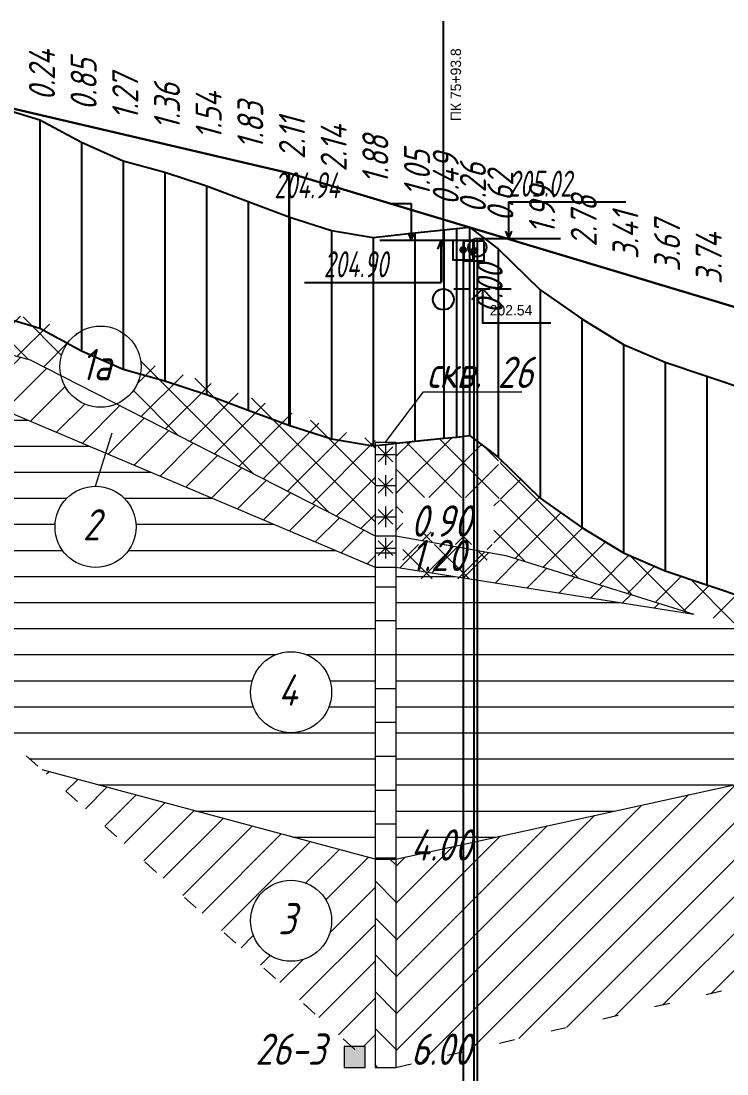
# Model space of a CAD drawing. Extents: x 2172 to 5772, y -842 to -248.
# Drawn here: x 4034.8 to 4102.5, y -550.6 to -449.6 of the extents above; entities that cross this region are included whole.
import ezdxf

# ---------------------------------------------------------------- set-up
doc = ezdxf.new("R2010")
doc.units = 0
doc.header["$MEASUREMENT"] = 0
for name, pattern in [('CONTI', [0]), ('STROT', [1.7, 0.5, -1.2]), ('TP0', [0])]:
    doc.linetypes.add(name, pattern=pattern)
doc.layers.get('0').update_dxf_attribs({"linetype": 'CONTINUOUS'})
doc.layers.add('геология', color=7, linetype='CONTINUOUS', lineweight=20)
doc.layers.add('КРАСНЫЙ_ПРОФИЛЬ', color=1, linetype='CONTINUOUS', lineweight=30)
for name, color, linetype in [('ДИНАМИЧЕСКИЕ_КОММУНИКАЦИИ', 7, 'CONTINUOUS'), ('РАБОЧИЕ_ОТМЕТКИ', 1, 'CONTINUOUS'), ('ЧЕРНЫЙ_ПРОФИЛЬ', 7, 'CONTINUOUS')]:
    doc.layers.add(name, color=color, linetype=linetype)
doc.styles.add('eskd', font='spds.shx', dxfattribs={"width": 1.2, "oblique": 15})
doc.styles.add('ГОСТ', font='gost.TTF', dxfattribs={"oblique": 15, "height": 1})

# ---------------------------------------------------------------- blocks, each defined once
blk = doc.blocks.new('*U5')
at = {"layer": 'ДИНАМИЧЕСКИЕ_КОММУНИКАЦИИ', "color": 0}
blk.add_circle((0, 0), 1, dxfattribs=at)
blk = doc.blocks.new('*U6')
at = {"layer": 'ДИНАМИЧЕСКИЕ_КОММУНИКАЦИИ', "color": 0}
blk.add_text('202.54', height=1, dxfattribs=at).set_placement((4.449999809265, -2.539999961853))

msp = doc.modelspace()

# ---------------------------------------------------------------- hatches: boundary and pattern name
at = {"linetype": 'Continuous'}
for points in [[(4077.49478899927, -471.5478013932727, 1), (4076.956436790285, -471.5478013932727, 1)], [(4078.53478899927, -471.6278013932726, 1), (4077.996436790285, -471.6278013932726, 1)]]:
    msp.add_hatch(color=256, dxfattribs=at).paths.add_polyline_path(points)
at = {"layer": 'геология', "linetype": 'Continuous'}
h = msp.add_hatch(dxfattribs=at)
h.set_pattern_fill('ANSI37', color=1, scale=20, style=0)
h.set_pattern_definition([(45, (2171.595959244836, -930.3739942693574), (-1.767766952966369, 1.767766952966369), []), (135, (2171.595959244836, -930.3739942693574), (-1.767766952966369, -1.767766952966369), [])])
h.paths.add_polyline_path([(3405.266979244836, -478.1816899998212), (3404.595959244836, -478.1330410498208), (3400.595959244836, -477.873041049821), (3396.595959244836, -477.7130410498212), (3396.595959244836, -486.3624414353653), (3405.266979244836, -485.2541899998209)])
h.paths.add_polyline_path([(3402.130971975199, -482.3379648031464), (3403.130971975199, -480.3379648031464), (3404.130971975199, -482.3379648031464)], flags=16)
h.paths.add_polyline_path([(3440.595959244836, -480.663041049821), (3436.595959244836, -480.643041049821), (3432.595959244836, -480.453041049821), (3428.595959244836, -480.2130410498212), (3424.595959244836, -479.8630410498208), (3420.595959244836, -479.4430410498207), (3416.595959244836, -479.183041049821), (3412.595959244836, -478.8130410498206), (3408.595959244836, -478.4230410498212), (3407.266979244836, -478.3266899998207), (3407.266979244836, -485.2541899998209), (3409.283704569588, -485.4767397499209), (3425.711407080658, -483.1588145671813)])
edge = h.paths.add_edge_path()
edge.add_arc((3443.903387339326, -483.4551840142339), 3.890410880645049, 132.660726402441, 180.0000000000017, ccw=False)
edge.add_line((3441.267027994384, -480.5942565029923), (3440.595959244836, -480.663041049821))
edge.add_line((3440.595959244836, -480.663041049821), (3425.711407080658, -483.1588145671813))
edge.add_line((3425.711407080658, -483.1588145671813), (3409.283704569588, -485.4767397499209))
edge.add_line((3409.283704569588, -485.4767397499209), (3420.784527473183, -486.7458789984448))
edge.add_line((3420.784527473183, -486.7458789984448), (3435.887831735205, -487.42003160069))
edge.add_line((3435.887831735205, -487.42003160069), (3442.449603800145, -487.0637585584891))
edge.add_arc((3443.903387339325, -483.4551840142339), 3.890410880644605, 180.0000000000008, 248.0570127374182, ccw=False)
edge = h.paths.add_edge_path()
edge.add_line((3464.948359244836, -478.887183049821), (3464.595959244836, -478.9030410498208))
edge.add_line((3464.595959244836, -478.9030410498208), (3460.595959244836, -479.3330410498211))
edge.add_line((3460.595959244836, -479.3330410498211), (3456.595959244836, -479.4230410498212))
edge.add_line((3456.595959244836, -479.4230410498212), (3452.595959244836, -479.6030410498211))
edge.add_line((3452.595959244836, -479.6030410498211), (3448.595959244836, -479.873041049821))
edge.add_line((3448.595959244836, -479.873041049821), (3445.918600629797, -480.1273901182499))
edge.add_arc((3443.903387339325, -483.4551840142335), 3.89041088064461, -7.617018127348274e-12, 58.802145706168574, ccw=False)
edge.add_arc((3443.903387339325, -483.4551840142345), 3.890410880644595, -61.841338698212326, 7.503331289626658e-12, ccw=False)
edge.add_line((3445.739329752336, -486.8851420717547), (3464.948359244836, -485.8421830498191))
edge.add_line((3464.948359244836, -485.8421830498191), (3464.948359244836, -478.887183049821))
h.paths.add_polyline_path([(3461.812351975199, -481.8904225330361), (3462.812351975199, -479.8904225330361), (3463.812351975199, -481.8904225330361)], flags=16)
h.paths.add_polyline_path([(3500.16716671681, -481.8014260150885), (3501.184682013046, -481.5816357129615), (3484.599211183237, -479.8839649782312), (3470.595959244836, -478.6580410498209), (3468.595959244836, -478.7230410498209), (3466.948359244836, -478.7971830498209), (3466.948359244836, -485.8421830498191), (3481.99119701448, -484.7836908851532)])
h.paths.add_polyline_path([(3525.200219244836, -476.3941144998207), (3525.200219244836, -473.6116144998209), (3524.595959244836, -473.7430410498209), (3520.595959244836, -474.4230410498212), (3516.595959244836, -474.703041049821), (3512.595959244836, -474.913041049821), (3508.595959244836, -475.2430410498209), (3504.595959244836, -475.913041049821), (3500.595959244836, -476.5930410498208), (3496.595959244836, -477.1130410498208), (3492.595959244836, -477.3630410498208), (3488.595959244836, -477.4830410498207), (3484.595959244836, -477.873041049821), (3480.595959244836, -478.3330410498211), (3476.595959244836, -478.4730410498209), (3472.595959244836, -478.5930410498208), (3470.595959244836, -478.6580410498209), (3484.599211183237, -479.8839649782312), (3501.184682013046, -481.5816357129615)])
edge = h.paths.add_edge_path()
edge.add_line((3548.314092563063, -469.3140602565363), (3559.52575637998, -467.6440213621786))
edge.add_arc((3562.697113533048, -465.3906260067379), 3.890410880644604, 179.9999999999992, 215.3955478876504, ccw=False)
edge.add_arc((3562.697113533047, -465.3906260067357), 3.89041088064414, 161.1488698633117, 180.0000000000318, ccw=False)
edge.add_line((3559.015379247028, -464.1335939994319), (3556.595959244836, -464.5630410498211))
edge.add_line((3556.595959244836, -464.5630410498211), (3552.595959244836, -465.3030410498209))
edge.add_line((3552.595959244836, -465.3030410498209), (3548.595959244836, -466.2130410498212))
edge.add_line((3548.595959244836, -466.2130410498212), (3544.595959244836, -467.4730410498209))
edge.add_line((3544.595959244836, -467.4730410498209), (3540.595959244836, -468.8830410498213))
edge.add_line((3540.595959244836, -468.8830410498213), (3536.595959244836, -470.4230410498212))
edge.add_line((3536.595959244836, -470.4230410498212), (3532.595959244836, -471.7930410498211))
edge.add_line((3532.595959244836, -471.7930410498211), (3528.595959244836, -472.873041049821))
edge.add_line((3528.595959244836, -472.873041049821), (3526.200219244836, -473.3941144998207))
edge.add_line((3526.200219244836, -473.3941144998207), (3527.200219244836, -473.3941144998207))
edge.add_line((3527.200219244836, -473.3941144998207), (3527.200219244836, -476.3941144998207))
edge.add_line((3527.200219244836, -476.3941144998207), (3548.314092563063, -469.3140602565363))
edge = h.paths.add_edge_path()
edge.add_line((3585.881899244836, -460.5316745498212), (3586.881899244836, -460.5316745498212))
edge.add_line((3586.881899244836, -460.5316745498212), (3584.595959244836, -459.9030410498208))
edge.add_line((3584.595959244836, -459.9030410498208), (3580.595959244836, -460.2330410498207))
edge.add_line((3580.595959244836, -460.2330410498207), (3576.595959244836, -460.873041049821))
edge.add_line((3576.595959244836, -460.873041049821), (3572.595959244836, -461.6730410498212))
edge.add_line((3572.595959244836, -461.6730410498212), (3568.595959244836, -462.5830410498211))
edge.add_line((3568.595959244836, -462.5830410498211), (3565.827963166865, -463.0812803438557))
edge.add_arc((3562.697113533048, -465.3906260067365), 3.890410880644608, -2.091837814077735e-11, 36.412852577754904, ccw=False)
edge.add_arc((3562.697113533047, -465.3906260067403), 3.890410880645504, -18.451092617890993, 3.5981884138891473e-11, ccw=False)
edge.add_line((3566.387534571732, -466.6219218190772), (3567.585893768735, -466.4434196358961))
edge.add_line((3567.585893768735, -466.4434196358961), (3585.881899244836, -464.5316745498212))
edge.add_line((3585.881899244836, -464.5316745498212), (3585.881899244836, -460.5316745498212))
h.paths.add_polyline_path([(3634.595959244836, -458.3480410498209), (3632.595959244836, -458.4630410498212), (3628.595959244836, -458.683041049821), (3624.595959244836, -458.9830410498207), (3620.595959244836, -459.0430410498211), (3616.595959244836, -459.0130410498209), (3612.595959244836, -459.0530410498209), (3608.595959244836, -458.8030410498209), (3604.595959244836, -458.9830410498207), (3600.595959244836, -459.0230410498211), (3596.595959244836, -459.1330410498213), (3592.595959244836, -459.913041049821), (3588.595959244836, -461.0030410498211), (3587.881899244836, -460.8066745498209), (3587.881899244836, -464.5316745498208), (3597.88417471176, -463.5186321709371), (3610.13813682649, -463.4158389539007)])
h.paths.add_polyline_path([(3645.467619244837, -457.6543244498207), (3644.595959244836, -457.663041049821), (3640.595959244836, -457.8630410498208), (3636.595959244836, -458.2330410498207), (3634.595959244836, -458.3480410498209), (3610.13813682649, -463.4158389539007), (3645.467619244837, -467.6443244498209)])
edge = h.paths.add_edge_path(flags=16)
edge.add_arc((3638.824192431525, -462.307321337234), 3.890410880644595, 0, 360)
h.paths.add_polyline_path([(3706.049759244836, -458.3584620498209), (3704.595959244836, -458.2930410498211), (3700.595959244836, -458.143041049821), (3696.595959244836, -458.0030410498211), (3692.595959244836, -457.893041049821), (3688.595959244836, -458.0630410498211), (3684.595959244836, -458.0330410498209), (3680.595959244836, -457.893041049821), (3676.595959244836, -458.0230410498211), (3672.595959244836, -458.163041049821), (3668.595959244836, -458.183041049821), (3664.595959244836, -458.0830410498211), (3660.595959244836, -458.1130410498208), (3656.595959244836, -457.953041049821), (3652.595959244836, -457.663041049821), (3648.595959244836, -457.623041049821), (3647.467619244837, -457.6343244498212), (3647.467619244837, -467.6443244498209), (3706.049759244836, -467.403462049821)])
edge = h.paths.add_edge_path(flags=16)
edge.add_arc((3683.60395167425, -462.7801484565994), 3.890410880644595, 0, 360)
h.paths.add_polyline_path([(3720.595959244836, -459.0930410498208), (3716.595959244836, -458.8230410498209), (3712.595959244836, -458.6930410498207), (3708.595959244836, -458.4730410498209), (3708.049759244836, -458.448462049821), (3708.049759244836, -467.403462049821), (3734.614920244831, -466.6760037975619), (3747.858181346719, -465.0015559511012)])
edge = h.paths.add_edge_path()
edge.add_arc((3752.214261147659, -460.6393792551826), 3.890410880643685, 0, 180, ccw=False)
edge.add_arc((3752.214261147659, -460.6393792551833), 3.89041088064414, -85.46142147417572, 1.0913936421275139e-11, ccw=False)
edge.add_line((3752.522110623317, -464.5175908946599), (3763.327421708334, -463.7493780265404))
edge.add_line((3763.327421708334, -463.7493780265404), (3763.327421708334, -463.5741399059898))
edge.add_line((3763.327421708334, -463.5741399059898), (3765.327421708334, -463.5741399059898))
edge.add_line((3765.327421708334, -463.5741399059898), (3765.327421708334, -463.6148610036912))
edge.add_line((3765.327421708334, -463.6148610036912), (3766.253939244836, -463.5413147498211))
edge.add_line((3766.253939244836, -463.5413147498211), (3766.253939244836, -455.7263147498211))
edge.add_line((3766.253939244836, -455.7263147498211), (3764.595959244836, -456.0330410498209))
edge.add_line((3764.595959244836, -456.0330410498209), (3760.595959244836, -456.453041049821))
edge.add_line((3760.595959244836, -456.453041049821), (3756.595959244836, -456.3030410498209))
edge.add_line((3756.595959244836, -456.3030410498209), (3752.595959244836, -456.4230410498212))
edge.add_line((3752.595959244836, -456.4230410498212), (3748.595959244836, -456.893041049821))
edge.add_line((3748.595959244836, -456.893041049821), (3744.595959244836, -457.6030410498211))
edge.add_line((3744.595959244836, -457.6030410498211), (3740.595959244836, -458.6730410498212))
edge.add_line((3740.595959244836, -458.6730410498212), (3736.595959244836, -459.3630410498208))
edge.add_line((3736.595959244836, -459.3630410498208), (3732.595959244836, -459.453041049821))
edge.add_line((3732.595959244836, -459.453041049821), (3728.595959244836, -459.413041049821))
edge.add_line((3728.595959244836, -459.413041049821), (3724.595959244836, -459.393041049821))
edge.add_line((3724.595959244836, -459.393041049821), (3720.595959244836, -459.0930410498208))
edge.add_line((3720.595959244836, -459.0930410498208), (3747.858181346719, -465.0015559511012))
edge.add_line((3747.858181346719, -465.0015559511012), (3752.223461466872, -464.6550433517355))
edge.add_line((3752.223461466872, -464.6550433517355), (3752.214261147659, -464.5297901358272))
edge.add_arc((3752.21426114766, -460.639379255183), 3.89041088064414, 179.9999999999933, 269.9999999999933, ccw=False)
h.paths.add_polyline_path([(3813.72405150612, -455.3820185126356), (3812.595959244836, -455.413041049821), (3808.595959244836, -455.433041049821), (3804.595959244836, -455.2130410498212), (3800.595959244836, -454.8530410498211), (3796.595959244836, -454.4930410498209), (3792.595959244836, -454.183041049821), (3788.595959244836, -454.0030410498211), (3784.595959244836, -453.913041049821), (3780.595959244836, -454.0530410498209), (3776.595959244836, -454.4630410498212), (3772.595959244836, -454.9230410498212), (3768.595959244836, -455.2930410498211), (3767.253939244836, -455.5413147498211), (3768.253939244836, -455.5413147498211), (3768.253939244836, -463.5413147498211), (3780.697040378689, -462.7014000229392)])
edge = h.paths.add_edge_path(flags=16)
edge.add_arc((3782.489552502429, -458.0649566283755), 3.890410880644595, 0, 360)
edge = h.paths.add_edge_path()
edge.add_arc((3854.726248115077, -455.4518457332789), 3.890410880645049, 135.3689119119537, 179.9999999999849, ccw=False)
edge.add_line((3851.95765681826, -452.718679245223), (3848.595959244836, -452.643041049821))
edge.add_line((3848.595959244836, -452.643041049821), (3844.595959244836, -452.6030410498211))
edge.add_line((3844.595959244836, -452.6030410498211), (3840.595959244836, -452.9030410498208))
edge.add_line((3840.595959244836, -452.9030410498208), (3836.595959244836, -453.893041049821))
edge.add_line((3836.595959244836, -453.893041049821), (3832.595959244836, -454.5730410498209))
edge.add_line((3832.595959244836, -454.5730410498209), (3828.595959244836, -454.9630410498212))
edge.add_line((3828.595959244836, -454.9630410498212), (3826.149659244837, -455.109819049821))
edge.add_line((3826.149659244837, -455.109819049821), (3826.149659244837, -460.1698190498209))
edge.add_line((3826.149659244837, -460.1698190498209), (3841.286910427423, -458.3038150282919))
edge.add_line((3841.286910427423, -458.3038150282919), (3852.175767654233, -458.3895908275786))
edge.add_arc((3854.726248115077, -455.4518457332767), 3.890410880645071, 180.0000000000167, 229.0362612490438, ccw=False)
edge = h.paths.add_edge_path()
edge.add_line((3884.301839244836, -455.2761291498209), (3880.595959244836, -455.0630410498206))
edge.add_line((3880.595959244836, -455.0630410498206), (3876.595959244836, -454.933041049821))
edge.add_line((3876.595959244836, -454.933041049821), (3872.595959244836, -454.643041049821))
edge.add_line((3872.595959244836, -454.643041049821), (3868.595959244836, -454.1730410498212))
edge.add_line((3868.595959244836, -454.1730410498212), (3864.595959244836, -453.4430410498207))
edge.add_line((3864.595959244836, -453.4430410498207), (3860.595959244836, -453.0530410498209))
edge.add_line((3860.595959244836, -453.0530410498209), (3857.719504387871, -452.9667474041121))
edge.add_arc((3854.726248115078, -455.4518457332786), 3.890410880645057, 1.0118128557223827e-11, 39.70055628578791, ccw=False)
edge.add_arc((3854.726248115077, -455.4518457332768), 3.890410880645504, 310.0610747653148, 359.9999999999841, ccw=False)
edge.add_line((3857.230131395185, -458.4294060332277), (3860.233898669774, -458.4530678862102))
edge.add_line((3860.233898669774, -458.4530678862102), (3884.301839244836, -459.3265703498209))
edge.add_line((3884.301839244836, -459.3265703498209), (3884.301839244836, -455.2761291498209))
h.paths.add_polyline_path([(3824.149659244837, -455.2063882998209), (3820.595959244836, -455.2330410498207), (3816.595959244836, -455.3030410498209), (3813.72405150612, -455.3820185126356), (3780.697040378689, -462.7014000229392), (3799.733131681287, -461.2905542881017), (3824.149659244837, -460.1698190498209)])
edge = h.paths.add_edge_path()
edge.add_arc((3913.202360415091, -457.5850063521868), 3.890410880645959, 151.5536274741631, 179.9999999999573, ccw=False)
edge.add_line((3909.781664762662, -455.7318635962984), (3908.595959244836, -455.8830410498213))
edge.add_line((3908.595959244836, -455.8830410498213), (3904.595959244836, -456.0030410498211))
edge.add_line((3904.595959244836, -456.0030410498211), (3900.595959244836, -455.8030410498209))
edge.add_line((3900.595959244836, -455.8030410498209), (3896.595959244836, -455.6330410498208))
edge.add_line((3896.595959244836, -455.6330410498208), (3892.595959244836, -455.5930410498208))
edge.add_line((3892.595959244836, -455.5930410498208), (3888.595959244836, -455.4830410498207))
edge.add_line((3888.595959244836, -455.4830410498207), (3886.301839244836, -455.3740703498211))
edge.add_line((3886.301839244836, -455.3740703498211), (3886.301839244838, -459.3265703498209))
edge.add_line((3886.301839244838, -459.3265703498209), (3909.966816776172, -459.7452272160981))
edge.add_arc((3913.20236041509, -457.5850063521827), 3.890410880644597, 180.0000000000167, 213.7291793922433, ccw=False)
edge = h.paths.add_edge_path()
edge.add_line((3944.168619244836, -454.534879099821), (3940.595959244836, -454.3830410498208))
edge.add_line((3940.595959244836, -454.3830410498208), (3936.595959244836, -454.4730410498209))
edge.add_line((3936.595959244836, -454.4730410498209), (3932.595959244836, -454.5430410498211))
edge.add_line((3932.595959244836, -454.5430410498211), (3928.595959244836, -454.6530410498208))
edge.add_line((3928.595959244836, -454.6530410498208), (3924.595959244836, -455.0130410498209))
edge.add_line((3924.595959244836, -455.0130410498209), (3920.595959244836, -455.0230410498211))
edge.add_line((3920.595959244836, -455.0230410498211), (3916.595959244836, -455.0530410498209))
edge.add_line((3916.595959244836, -455.0530410498209), (3916.184012322408, -455.0859968036152))
edge.add_arc((3913.202360415091, -457.5850063521833), 3.890410880645059, -8.412825991399586e-12, 39.96735627512078, ccw=False)
edge.add_arc((3913.202360415091, -457.5850063521825), 3.890410880645049, 331.009966343258, 359.9999999999799, ccw=False)
edge.add_line((3916.60531846881, -459.4705230731038), (3944.168619244836, -457.6060120998209))
edge.add_line((3944.168619244836, -457.6060120998209), (3944.168619244836, -454.534879099821))
h.paths.add_polyline_path([(3955.822398472535, -455.7395527764525), (3952.595959244836, -455.433041049821), (3948.595959244836, -454.9230410498212), (3946.168619244836, -454.6985120998211), (3946.168619244836, -457.6060120998209), (3960.494782736534, -459.3202079829825), (3972.663879315513, -460.8100788419579)])
edge = h.paths.add_edge_path()
edge.add_line((3976.595959244836, -458.2330410498207), (3972.595959244836, -457.183041049821))
edge.add_line((3972.595959244836, -457.183041049821), (3968.595959244836, -456.9430410498207))
edge.add_line((3968.595959244836, -456.9430410498207), (3964.595959244836, -456.5130410498209))
edge.add_line((3964.595959244836, -456.5130410498209), (3960.595959244836, -456.0030410498211))
edge.add_line((3960.595959244836, -456.0030410498211), (3956.595959244836, -455.8130410498211))
edge.add_line((3956.595959244836, -455.8130410498211), (3955.822398472535, -455.7395527764525))
edge.add_line((3955.822398472535, -455.7395527764525), (3972.663879315513, -460.8100788419579))
edge.add_line((3972.663879315513, -460.8100788419579), (3978.252204039894, -462.8621395892087))
edge.add_arc((3982.017092933802, -461.8818802170204), 3.890410880644142, 180.0000000000595, 194.5940038209968, ccw=False)
edge.add_arc((3982.017092933803, -461.8818802170251), 3.890410880645049, 132.0532115606375, 179.9999999999908, ccw=False)
edge.add_line((3979.411216015804, -458.9931603779823), (3976.595959244836, -458.2330410498207))
edge = h.paths.add_edge_path()
edge.add_line((4000.595959244836, -466.7230410498209), (3996.595959244836, -465.3930410498206))
edge.add_line((3996.595959244836, -465.3930410498206), (3992.595959244836, -463.9430410498212))
edge.add_line((3992.595959244836, -463.9430410498212), (3988.595959244838, -462.1930410498212))
edge.add_line((3988.595959244838, -462.1930410498212), (3985.816784550441, -461.0466314883829))
edge.add_arc((3982.017092933805, -461.8818802170254), 3.890410880644142, 1.3415046851150692e-11, 12.39758847572881, ccw=False)
edge.add_arc((3982.017092933805, -461.8818802170247), 3.890410880644595, -54.9209782933076, 3.410605131648481e-12, ccw=False)
edge.add_line((3984.252934070815, -465.0656376245997), (4002.839259244836, -471.8906290498207))
edge.add_line((4002.839259244836, -471.8906290498207), (4002.839259244836, -467.8906290498207))
edge.add_line((4002.839259244836, -467.8906290498207), (4003.839259244836, -467.8906290498207))
edge.add_line((4003.839259244836, -467.8906290498207), (4000.595959244836, -466.7230410498209))
edge = h.paths.add_edge_path()
edge.add_line((4020.595959244836, -473.9830410498207), (4016.595959244851, -472.5330410498264))
edge.add_line((4016.595959244851, -472.5330410498264), (4012.595959244836, -471.0730410498209))
edge.add_line((4012.595959244836, -471.0730410498209), (4008.595959244836, -469.7530410498211))
edge.add_line((4008.595959244836, -469.7530410498211), (4004.839259244836, -468.2597527998209))
edge.add_line((4004.839259244836, -468.2597527998209), (4004.839259244836, -471.8906290498207))
edge.add_line((4004.839259244836, -471.8906290498207), (4021.016718173161, -478.0785823581791))
edge.add_line((4021.016718173161, -478.0785823581791), (4035.656061439115, -482.0905624260849))
edge.add_line((4035.656061439115, -482.0905624260849), (4038.622816718002, -483.6037610619537))
edge.add_arc((4042.418364381165, -482.7498788939112), 3.890410880645506, 180.0000000000117, 192.6787159699941, ccw=False)
edge.add_arc((4042.418364381165, -482.7498788939124), 3.890410880645504, 125.22494371039619, 179.9999999999933, ccw=False)
edge.add_line((4040.174422048891, -479.571826089179), (4036.595959244836, -478.373041049821))
edge.add_line((4036.595959244836, -478.373041049821), (4032.595959244836, -477.4030410498203))
edge.add_line((4032.595959244836, -477.4030410498203), (4028.595959244836, -476.393041049821))
edge.add_line((4028.595959244836, -476.393041049821), (4024.595959244836, -475.2730410498211))
edge.add_line((4024.595959244836, -475.2730410498211), (4020.595959244836, -473.9830410498207))
edge = h.paths.add_edge_path()
edge.add_line((4064.595959244836, -488.6330410498213), (4060.595959244838, -487.1530410498199))
edge.add_line((4060.595959244838, -487.1530410498199), (4056.595959244838, -485.6430410498215))
edge.add_line((4056.595959244838, -485.6430410498215), (4052.595959244836, -484.1930410498212))
edge.add_line((4052.595959244836, -484.1930410498212), (4048.595959244836, -483.0030410498211))
edge.add_line((4048.595959244836, -483.0030410498211), (4046.268913956645, -482.1943928121746))
edge.add_arc((4042.418364381163, -482.7498788939239), 3.890410880646868, 1.758166945364792e-10, 8.208941618598374, ccw=False)
edge.add_arc((4042.418364381165, -482.7498788939108), 3.890410880645504, 293.2734175151377, 359.99999999998323, ccw=False)
edge.add_line((4043.955540980411, -486.3237262497692), (4068.765279244837, -498.977975949821))
edge.add_line((4068.765279244837, -498.977975949821), (4068.765279244837, -489.8454759498209))
edge.add_line((4068.765279244837, -489.8454759498209), (4068.595959244836, -489.8230410498209))
edge.add_line((4068.595959244836, -489.8230410498209), (4064.595959244836, -488.6330410498213))
h.paths.add_polyline_path([(4080.595959244836, -491.4360120572402), (4077.815959244836, -489.3520053770002), (4072.595959244836, -489.9046221657102), (4070.765279244837, -490.1104759498212), (4070.765279244837, -498.9779759498206), (4080.815959244836, -500.7791209478137)])
h.paths.add_polyline_path([(4120.595959244836, -507.9230410498212), (4117.295361053011, -507.3619393572108), (4090.344469183021, -503.6785930211208), (4099.366628597169, -506.4873238994442), (4123.941777988935, -511.8004094063363), (4145.460039244836, -514.4014025096749), (4145.460039244836, -512.4451981301127), (4144.595959244836, -512.4830410498207), (4144.391696372621, -512.4621041054188), (4144.391696372621, -513.4636559206338), (4142.391696372621, -513.4636559206338), (4142.391696372621, -512.2571041054189), (4140.595959244836, -512.0730410498209), (4136.595959244836, -511.0430410498211), (4132.595959244836, -509.6330410498213), (4128.595959244836, -508.873041049821), (4124.595959244834, -508.3930410498206)])
h.paths.add_polyline_path([(4005.515333133171, -475.7386718086545), (4014.253994039684, -475.7386718086545), (4014.253994039684, -471.235455225381), (4005.515333133171, -471.235455225381)], flags=17)
h.paths.add_polyline_path([(4005.515333133171, -472.7106798069153), (4014.253994039684, -472.7106798069153), (4014.253994039684, -468.2074632236418), (4005.515333133171, -468.2074632236418)])
h.paths.add_polyline_path([(4071.440817035958, -503.1074413528568), (4079.537808069403, -503.1074413528568), (4079.537808069403, -498.6010081863092), (4071.440817035958, -498.6010081863092)])
h.paths.add_polyline_path([(4071.440242448698, -499.8072623816042), (4080.180550136896, -499.8072623816042), (4080.180550136896, -495.3008292150571), (4071.440242448698, -495.3008292150571)], flags=17)
h.paths.add_polyline_path([(4133.098274170738, -513.9701603572676), (4142.267459628771, -513.9701603572676), (4142.267459628771, -509.4637271907204), (4133.098274170738, -509.4637271907204)], flags=17)
h.paths.add_polyline_path([(4084.595959244836, -495.373141686424), (4082.175959244836, -492.9911782607675), (4082.175959244836, -501.1356157758628), (4090.344469183021, -503.6785930211208), (4108.33238159813, -506.1369796158099), (4104.59595924484, -505.0170624525863), (4100.595959244836, -503.6713466043082), (4096.595959244837, -502.3274928617279), (4092.595959244836, -500.6155787413954), (4088.595959244838, -498.1620977525084)])
h.paths.add_polyline_path([(4081.855959244836, -492.6762078904329), (4080.815959244836, -491.6525541868442), (4080.815959244836, -500.7791209478137), (4081.322309768873, -500.8698621427975), (4081.855959244836, -501.0359950709062)])
h.paths.add_polyline_path([(4082.175959244836, -492.9911782607679), (4081.855959244837, -492.6762078904341), (4081.855959244836, -501.0359950709067), (4082.175959244836, -501.1356157758628)])
h = msp.add_hatch(dxfattribs=at)
h.set_pattern_fill('ANSI31', scale=20, angle=135, style=0)
h.set_pattern_definition([(180, (2171.595959244836, -930.3739942693574), (-4.440892098500626e-16, -2.5), [])])
h.paths.add_polyline_path([(4123.941777988935, -511.8004094063363), (4099.366628597169, -506.4873238994442), (4082.175959244836, -503.7770073810989), (4082.175959244836, -527.4719074828608), (4143.027578835396, -514.1073818788323)])
h.paths.add_polyline_path([(4081.855959244836, -503.7265555186323), (4080.815959244837, -503.562586965616), (4080.815959244836, -527.770597229227), (4081.855959244836, -527.5421874231824)])
h.paths.add_polyline_path([(4082.175959244836, -503.7770073810989), (4081.855959244836, -503.7265555186323), (4081.855959244836, -527.5421874231824), (4082.175959244836, -527.4719074828608)])
h.paths.add_polyline_path([(4080.815959244837, -503.562586965616), (4070.765279244837, -501.977975949821), (4070.765279244837, -529.977975949821), (4080.815959244836, -527.770597229227)])
h.paths.add_polyline_path([(4068.765279244837, -501.977975949821), (4042.938793094254, -491.0474888750928), (4041.942738284317, -494.2273850289043, -0.4142135623730962), (4045.833149164961, -498.1177959095494, -1), (4038.052327403671, -498.1177959095494, -0.4142135623730936), (4041.942738284317, -494.2273850289043), (4042.938793094254, -491.0474888750928), (4036.001084134625, -488.1112575322259), (4004.839259244836, -474.8906290498207), (4004.839259244838, -492.8906290498221), (4036.802269244836, -521.4343024998211), (4068.765279244837, -529.977975949821)])
h.paths.add_polyline_path([(4064.594913486084, -513.978491101253, -1), (4056.814091724795, -513.978491101253, -1)], flags=16)
h.paths.add_polyline_path([(4002.839259244836, -474.8906290498207), (3955.011369243846, -458.6640906044336), (3946.168619244836, -457.6060120998209), (3946.168619244838, -474.6060120998213), (4002.839259244836, -492.8906290498207)])
h.paths.add_polyline_path([(3999.882783441693, -485.9412931217357), (4001.882783441693, -485.9412931217357), (4001.882783441693, -487.9412931217357), (3999.882783441693, -487.9412931217357)], flags=16)
h.paths.add_polyline_path([(3977.240079098128, -476.1851015500961, -1), (3985.020900859419, -476.1851015500961, -1)], flags=16)
h.paths.add_polyline_path([(4133.098274170738, -513.9701603572676), (4142.267459628771, -513.9701603572676), (4142.267459628771, -509.4637271907204), (4133.098274170738, -509.4637271907204)], flags=24)
h.paths.add_polyline_path([(4133.098274170738, -518.0432606840213), (4142.910776283525, -518.0432606840213), (4142.910776283525, -513.5368275174742), (4133.098274170738, -513.5368275174742)], flags=25)
h.paths.add_polyline_path([(4071.44135313317, -530.8830026809214), (4080.180014039683, -530.8830026809214), (4080.180014039683, -526.3797860976474), (4071.44135313317, -526.3797860976474)], flags=9)
h.paths.add_polyline_path([(4071.440817035958, -503.1074413528568), (4079.537808069403, -503.1074413528568), (4079.537808069403, -498.6010081863092), (4071.440817035958, -498.6010081863092)], flags=9)
h.paths.add_polyline_path([(4058.71871803684, -516.0275757792165), (4062.95416236008, -516.0275757792165), (4062.95416236008, -511.5243591959425), (4058.71871803684, -511.5243591959425)], flags=8)
h.paths.add_polyline_path([(4005.514797035959, -493.5154621631855), (4014.040665839237, -493.5154621631855), (4014.040665839237, -489.0090289966383), (4005.514797035959, -489.0090289966383)], flags=24)
h.paths.add_polyline_path([(4000.362693745372, -497.5028241364707), (4009.746318088322, -497.5028241364707), (4009.746318088322, -492.9963909699231), (4000.362693745372, -492.9963909699231)], flags=9)
h.paths.add_polyline_path([(3990.58936123981, -488.4477975583695), (3999.972985582761, -488.4477975583695), (3999.972985582761, -483.9413643918224), (3990.58936123981, -483.9413643918224)], flags=24)
h.paths.add_polyline_path([(3979.144705410175, -478.2341862280591), (3983.380149733413, -478.2341862280591), (3983.380149733413, -473.7309696447855), (3979.144705410175, -473.7309696447855)], flags=8)
h.paths.add_polyline_path([(3946.844157035959, -475.3394741256461), (3955.584464724156, -475.3394741256461), (3955.584464724156, -470.833040959099), (3946.844157035959, -470.833040959099)], flags=24)
h.paths.add_polyline_path([(3941.692053745372, -479.3268360989314), (3951.290116973241, -479.3268360989314), (3951.290116973241, -474.8204029323833), (3941.692053745372, -474.8204029323833)], flags=9)
h = msp.add_hatch(dxfattribs=at)
h.set_pattern_fill('ANSI31', scale=20, style=0)
h.set_pattern_definition([(45, (4158.468036482887, -513.7168482017578), (-1.767766952966369, 1.767766952966369), [])])
h.paths.add_polyline_path([(4177.043251984933, -507.2262205848783), (4160.379330727787, -511.7760693989658), (4147.460039244836, -514.4014025096749), (4147.460039244836, -519.4014025096749)])
h.paths.add_polyline_path([(3984.252934070815, -465.0656376245997, -0.5232598043355189), (3978.252204039894, -462.8621395892087), (3972.663879315513, -460.8100788419579), (3960.494782736534, -459.3202079829825), (3955.011369243846, -458.6640906044336), (4002.839259244836, -474.8906290498207), (4002.839259244836, -471.8906290498207)])
h.paths.add_polyline_path([(4021.016718173161, -478.0785823581791), (4004.839259244836, -471.8906290498207), (4004.839259244836, -474.8906290498207), (4036.001084134625, -488.1112575322259), (4068.765279244837, -501.977975949821), (4068.765279244837, -498.977975949821), (4043.955540980411, -486.3237262497692, -0.4694706044289358), (4038.622816718002, -483.6037610619537), (4035.656061439115, -482.0905624260849)])
h.paths.add_polyline_path([(4080.815959244837, -500.7791209478137), (4070.765279244837, -498.9779759498206), (4070.765279244837, -501.977975949821), (4080.815959244837, -503.562586965616)])
h.paths.add_polyline_path([(4081.855959244836, -501.0359950709062), (4081.322309768873, -500.8698621427975), (4080.815959244837, -500.7791209478137), (4080.815959244837, -503.562586965616), (4081.855959244836, -503.7265555186323)])
h.paths.add_polyline_path([(4082.175959244836, -501.1356157758628), (4081.855959244836, -501.0359950709062), (4081.855959244836, -503.7265555186323), (4082.175959244836, -503.7770073810989)])
h.paths.add_polyline_path([(4082.175959244836, -501.1356157758628), (4082.175959244836, -503.7770073810989), (4099.366628597169, -506.4873238994442)])
h.paths.add_polyline_path([(4036.802269244836, -521.4343024998211), (4066.509027629954, -547.9630934554566), (4067.808803441694, -547.9630934554566), (4067.808803441694, -549.1238219453098), (4068.765279244837, -549.977975949821), (4068.765279244837, -529.977975949821)])
h.paths.add_polyline_path([(4064.594913486084, -535.9008145053558, -1), (4056.814091724795, -535.9008145053558, -1)], flags=16)
h.paths.add_polyline_path([(4080.815959244836, -527.770597229227), (4070.765279244837, -529.977975949821), (4070.765279244839, -549.977975949821), (4080.815959244836, -547.6129303275666)])
h.paths.add_polyline_path([(4081.855959244836, -527.5421874231824), (4080.815959244836, -527.770597229227), (4080.815959244836, -547.6129303275666), (4081.855959244836, -547.3682058465215)])
h.paths.add_polyline_path([(4082.175959244836, -527.4719074828608), (4081.855959244836, -527.5421874231824), (4081.855959244836, -547.3682058465215), (4082.175959244836, -547.2929060062002)])
h.paths.add_polyline_path([(4145.460039244836, -519.4014025096749), (4145.460039244836, -514.4014025096749), (4143.027578835396, -514.1073818788323), (4082.175959244836, -527.4719074828608), (4082.175959244836, -547.2929060062002), (4103.030605752121, -542.3855574063309)])
h.paths.add_polyline_path([(4142.391696372621, -517.5367562473875), (4142.391696372621, -515.5367562473875), (4144.391696372621, -515.5367562473875), (4144.391696372621, -517.5367562473875)], flags=16)
h.paths.add_polyline_path([(4005.515333133171, -475.7386718086545), (4014.253994039684, -475.7386718086545), (4014.253994039684, -471.235455225381), (4005.515333133171, -471.235455225381)], flags=9)
h.paths.add_polyline_path([(4071.440817035958, -503.1074413528568), (4079.537808069403, -503.1074413528568), (4079.537808069403, -498.6010081863092), (4071.440817035958, -498.6010081863092)], flags=9)
h.paths.add_polyline_path([(4058.71871803684, -537.9498991833193), (4062.739723475161, -537.9498991833193), (4062.739723475161, -533.4466826000453), (4058.71871803684, -533.4466826000453)], flags=8)
h.paths.add_polyline_path([(4071.44135313317, -530.8830026809214), (4080.180014039683, -530.8830026809214), (4080.180014039683, -526.3797860976474), (4071.44135313317, -526.3797860976474)], flags=9)
h.paths.add_polyline_path([(4071.440817035958, -550.477036872368), (4080.181124724155, -550.477036872368), (4080.181124724155, -545.9706037058204), (4071.440817035958, -545.9706037058204)], flags=9)
h.paths.add_polyline_path([(4133.098274170738, -518.0432606840213), (4142.910776283525, -518.0432606840213), (4142.910776283525, -513.5368275174742), (4133.098274170738, -513.5368275174742)], flags=9)
h.paths.add_polyline_path([(4148.136113133171, -520.4055042048949), (4156.874774039683, -520.4055042048949), (4156.874774039683, -515.9022876216213), (4148.136113133171, -515.9022876216213)], flags=9)
h.paths.add_polyline_path([(4148.135577035959, -515.2537495412939), (4156.875884724155, -515.2537495412939), (4156.875884724155, -510.7473163747463), (4148.135577035959, -510.7473163747463)], flags=24)
h = msp.add_hatch(dxfattribs=at)
h.set_pattern_fill('ANSI31', scale=26, angle=135, style=0)
h.set_pattern_definition([(180, (5791.011117111819, -2954.366008125223), (-6.661338147750939e-16, -3.25), [])])
h.paths.add_polyline_path([(4070.765279244837, -498.977975949821), (4068.765279244837, -498.977975949821), (4068.765279244837, -501.977975949821), (4070.765279244837, -501.977975949821)])
h.paths.add_polyline_path([(4070.765279244837, -501.977975949821), (4068.765279244837, -501.977975949821), (4068.765279244837, -529.977975949821), (4070.765279244837, -529.977975949821)])
h = msp.add_hatch(dxfattribs=at)
h.set_pattern_fill('ANSI31', scale=20, angle=90, style=0)
h.set_pattern_definition([(135, (5791.011117111819, -2954.366008125223), (-1.767766952966369, -1.767766952966369), [])])
h.paths.add_polyline_path([(4070.765279244837, -529.977975949821), (4068.765279244837, -529.977975949821), (4068.765279244837, -549.977975949821), (4070.765279244839, -549.977975949821)])
at = {"layer": 'геология', "ltscale": 7}
msp.add_hatch(color=7, dxfattribs=at).paths.add_polyline_path([(4067.808803441694, -549.9630934554566), (4067.808803441694, -547.9630934554566), (4065.808803441694, -547.9630934554566), (4065.808803441694, -549.9630934554566)])

# ---------------------------------------------------------------- linework, layer by layer
at = {"linetype": 'TP0'}
for p, q in [((4070.345959244837, -467.0986450518033), (4072.215959244837, -467.0986450518033)), ((4072.215959244837, -467.0986450518033), (4072.215959244837, -470.5986450518033)), ((4081.575959244837, -466.9386450518032), (4092.825959244837, -466.9386450518032)), ((4081.575959244837, -466.9386450518032), (4081.575959244837, -470.4386450518032)), ((4069.215959244837, -470.5986450518033), (4077.215959244837, -470.5986450518033)), ((4071.935959244837, -469.898645051803), (4072.215959244837, -470.5986450518033)), ((4072.495959244837, -469.898645051803), (4072.215959244837, -470.5986450518033)), ((4077.215959244837, -470.5986450518033), (4077.215959244837, -489.4286450518032)), ((4078.575959244837, -470.4386450518032), (4086.575959244837, -470.4386450518032)), ((4078.575959244837, -470.4386450518032), (4078.575959244837, -489.8286450518033)), ((4081.295959244837, -469.7386450518031), (4081.575959244837, -470.4386450518032)), ((4081.855959244837, -469.7386450518031), (4081.575959244837, -470.4386450518032)), ((4074.779693754676, -471.4786450518031), (4075.099693754676, -470.6786450518032)), ((4075.099693754676, -474.6786450518032), (4075.099693754676, -470.6786450518032)), ((4075.419693754676, -471.4786450518031), (4075.099693754676, -470.6786450518032)), ((4078.255959244837, -470.6786450518032), (4078.255959244837, -489.5386450518031)), ((4061.979693754676, -474.6786450518032), (4075.099693754676, -474.6786450518032)), ((4077.215959244837, -489.428645051803), (4077.215959244836, -565.6675815500832)), ((4078.255959244837, -489.5386450518031), (4078.255959244837, -563.5150780015721)), ((4078.575959244837, -489.8286450518033), (4078.575959244837, -560.0019055186958))]:
    msp.add_line(p, q, dxfattribs=at)
at = {"linetype": 'Continuous'}
for points in [[(4076.27536013708, -470.5986450518033), (4078.156558352593, -470.5986450518033), (4078.156558352593, -472.5430230828631), (4076.27536013708, -472.5430230828631)], [(4077.31536013708, -470.6786450518032), (4079.196558352593, -470.6786450518032), (4079.196558352593, -472.623023082863), (4077.31536013708, -472.623023082863)]]:
    msp.add_lwpolyline(points, close=True, dxfattribs=at)
for centre, radius in [((4078.575959244837, -471.312262895294), 0.8736178434908198), ((4077.225612894777, -471.5478013932727), 0.2691761044929774), ((4078.265612894777, -471.6278013932726), 0.2691761044929774)]:
    msp.add_circle(centre, radius, dxfattribs=at)
at = {"layer": 'геология', "color": 7, "linetype": 'Continuous'}
for p, q in [((4004.839259244836, -474.8906290498207), (4036.001084134625, -488.1112575322259)), ((4021.016718173161, -478.0785823581791), (4035.656061439115, -482.0905624260849)), ((4035.656061439115, -482.0905624260849), (4068.765279244837, -498.977975949821)), ((4069.765279244837, -489.977975949821), (4073.411136536737, -485.1770865741278)), ((4073.411136536737, -485.1770865741278), (4082.855554066768, -485.1770865741278)), ((4036.001084134625, -488.1112575322259), (4068.765279244837, -501.977975949821)), ((4041.942738284317, -494.2273850289043), (4043.547214061769, -489.1051103280515)), ((4068.765279244837, -489.977975949821), (4070.765279244837, -489.977975949821)), ((4068.765279244837, -498.977975949821), (4070.765279244837, -498.977975949821)), ((4068.765279244837, -498.977975949821), (4070.765279244837, -498.977975949821)), ((4070.765279244837, -498.977975949821), (4081.322309768873, -500.8698621427975)), ((4081.322309768873, -500.8698621427975), (4099.366628597169, -506.4873238994442)), ((4068.765279244837, -501.977975949821), (4070.765279244837, -501.977975949821)), ((4068.765279244837, -501.977975949821), (4070.765279244837, -501.977975949821)), ((4070.765279244837, -501.977975949821), (4099.366628597169, -506.4873238994442)), ((4070.765279244837, -529.977975949821), (4143.027578835396, -514.1073818788323)), ((4068.765279244837, -529.977975949821), (4036.802269244836, -521.4343024998211)), ((4068.765279244837, -529.977975949821), (4070.765279244837, -529.977975949821)), ((4068.765279244837, -549.977975949821), (4070.765279244837, -549.977975949821)), ((4068.765279244837, -549.977975949821), (4070.765279244839, -549.977975949821))]:
    msp.add_line(p, q, dxfattribs=at)
at = {"layer": 'геология', "color": 7, "linetype": 'Continuous', "ltscale": 5}
for p, q in [((4068.765279244837, -489.977975949821), (4068.765279244837, -549.977975949821)), ((4070.765279244837, -489.977975949821), (4070.765279244839, -549.977975949821))]:
    msp.add_line(p, q, dxfattribs=at)
at = {"layer": 'геология', "color": 1, "linetype": 'Continuous'}
for p, q in [((4069.066715983448, -491.867906292372), (4070.480929545822, -490.4536927299991)), ((4070.480929545822, -491.8679062923725), (4069.066715983448, -490.4536927299991)), ((4069.773822764635, -490.1607995111858), (4069.773822764635, -492.1607995111858)), ((4068.773822764635, -491.1607995111858), (4070.773822764635, -491.1607995111858)), ((4069.066715983448, -494.867906292372), (4070.480929545822, -493.4536927299991)), ((4070.480929545822, -494.8679062923725), (4069.066715983448, -493.4536927299991)), ((4069.773822764635, -493.1607995111858), (4069.773822764635, -495.1607995111858)), ((4068.773822764635, -494.1607995111858), (4070.773822764635, -494.1607995111858)), ((4069.066715983448, -497.867906292372), (4070.480929545822, -496.4536927299991)), ((4070.480929545822, -497.8679062923725), (4069.066715983448, -496.4536927299991)), ((4069.773822764635, -496.1607995111858), (4069.773822764635, -498.1607995111858)), ((4068.773822764635, -497.1607995111858), (4070.773822764635, -497.1607995111858)), ((4069.066715983448, -500.867906292372), (4070.480929545822, -499.4536927299991)), ((4070.480929545822, -500.8679062923725), (4069.066715983448, -499.4536927299991)), ((4069.773822764635, -499.1607995111858), (4069.773822764635, -501.1607995111858)), ((4068.773822764635, -500.1607995111858), (4070.773822764635, -500.1607995111858))]:
    msp.add_line(p, q, dxfattribs=at)
at = {"layer": 'геология', "color": 7, "linetype": 'STROT', "ltscale": 3}
for p, q in [((4004.839259244836, -492.8906290498207), (4068.765279244837, -549.977975949821)), ((4070.765279244839, -549.977975949821), (4145.460039244836, -532.4014025096749))]:
    msp.add_line(p, q, dxfattribs=at)
at = {"layer": 'геология', "color": 7, "ltscale": 7}
for p, q in [((4067.808803441694, -547.9630934554566), (4065.808803441694, -547.9630934554566)), ((4065.808803441694, -547.9630934554566), (4065.808803441694, -549.9630934554566)), ((4067.808803441694, -549.9630934554566), (4067.808803441694, -547.9630934554566)), ((4065.808803441694, -549.9630934554566), (4067.808803441694, -549.9630934554566))]:
    msp.add_line(p, q, dxfattribs=at)
at = {"layer": 'геология', "color": 7, "linetype": 'Continuous'}
for centre in [(4042.418364381165, -482.749878893912), (4041.942738284317, -498.1177959095494), (4060.70450260544, -513.978491101253), (4060.70450260544, -535.9008145053558)]:
    msp.add_circle(centre, 3.890410880644855, dxfattribs=at)
at = {"layer": 'ДИНАМИЧЕСКИЕ_КОММУНИКАЦИИ', "color": 7}
for points in [[(4075.319459845606, -474.5956334134462), (4075.319459845606, -449.5956326385862)], [(4076.319459845606, -475.2956334015252), (4077.819459845606, -475.2956334015252)], [(4078.069459845606, -476.2956334015252), (4079.069459845606, -475.2956334015252), (4080.069459845606, -476.2956334015252)], [(4078.319459845606, -475.2956334015252), (4079.819459845606, -475.2956334015252)], [(4079.069459845606, -475.2956334015252), (4079.069459845606, -478.5356334110622), (4085.636126448695, -478.5356334110622)], [(4080.319459845606, -475.2956334015252), (4081.819459845606, -475.2956334015252)]]:
    msp.add_lwpolyline(points, dxfattribs=at)
at = {"layer": 'КРАСНЫЙ_ПРОФИЛЬ'}
for p, q in [((4020.499252804703, -454.84230495669), (4060.507304678501, -464.1903325892931)), ((4060.507304678501, -464.1903325892931), (4060.507304678501, -488.4023729936971)), ((4060.507304678501, -464.1903325892931), (4137.471686219165, -487.2823629816651))]:
    msp.add_line(p, q, dxfattribs=at)
at = {"layer": 'ЧЕРНЫЙ_ПРОФИЛЬ'}
for p, q in [((4032.595959244836, -457.8684670500262), (4036.595959244836, -459.0679179217352)), ((4036.595959244836, -459.0679179217352), (4036.595959244836, -479.0679179217352)), ((4036.595959244836, -459.0679179217352), (4040.595959244836, -461.2244164812502)), ((4040.595959244836, -461.2244164812502), (4040.595959244836, -481.2244164812502)), ((4040.595959244836, -461.2244164812502), (4044.595959244836, -462.9992430485852)), ((4044.595959244836, -462.9992430485852), (4044.595959244836, -482.9992430485852)), ((4044.595959244836, -462.9992430485852), (4048.595959244836, -464.1024626770322)), ((4048.595959244836, -464.1024626770322), (4048.595959244836, -484.1024626770322)), ((4048.595959244836, -464.1024626770322), (4052.595959244836, -465.4031392977852)), ((4052.595959244836, -465.4031392977852), (4052.595959244836, -485.4031392977852)), ((4052.595959244836, -465.4031392977852), (4056.595959244836, -466.9175698860322)), ((4056.595959244836, -466.9175698860322), (4056.595959244836, -486.9175698860322)), ((4056.595959244836, -466.9175698860322), (4060.595959244836, -468.4071959180392)), ((4060.595959244836, -468.4071959180392), (4060.595959244836, -488.4071959180392)), ((4060.595959244836, -468.4071959180392), (4064.595959244836, -469.6786268756632)), ((4072.595959244836, -469.9046221657102), (4075.355959244836, -469.6128504916492)), ((4075.355959244836, -469.6128504916492), (4076.595959244836, -469.5078393824332)), ((4075.355959244836, -469.6128504916492), (4075.355959244836, -489.6128504916492)), ((4076.595959244836, -469.5078393824332), (4077.815959244836, -469.3520053770002)), ((4076.595959244836, -469.5078393824332), (4076.595959244836, -489.5078393824332)), ((4077.815959244836, -469.3520053770002), (4077.815959244836, -489.3520053770002)), ((4077.815959244836, -469.3520053770002), (4080.595959244836, -471.4360120572402)), ((4064.595959244836, -469.6786268756632), (4064.595959244836, -489.6786268756632)), ((4064.595959244836, -469.6786268756632), (4068.595959244836, -470.3464167725112)), ((4068.595959244836, -470.3464167725112), (4072.595959244836, -469.9046221657102)), ((4068.595959244836, -470.3464167725112), (4068.595959244836, -490.3464167725112)), ((4072.595959244836, -469.9046221657102), (4072.595959244836, -489.9046221657102)), ((4080.595959244836, -471.4360120572402), (4080.595959244836, -491.4360120572402)), ((4080.595959244836, -471.4360120572402), (4084.595959244836, -475.3731416864242)), ((4084.595959244836, -475.3731416864242), (4084.595959244836, -495.3731416864242)), ((4084.595959244836, -475.3731416864242), (4088.595959244836, -478.1620977525062)), ((4032.595959244836, -477.8684670500262), (4036.595959244836, -479.0679179217352)), ((4088.595959244836, -478.1620977525062), (4088.595959244836, -498.1620977525062)), ((4088.595959244836, -478.1620977525062), (4092.595959244836, -480.6155787413952)), ((4036.595959244836, -479.0679179217352), (4040.595959244836, -481.2244164812502)), ((4092.595959244836, -480.6155787413952), (4092.595959244836, -500.6155787413952)), ((4092.595959244836, -480.6155787413952), (4096.595959244836, -482.3274928617273)), ((4040.595959244836, -481.2244164812502), (4044.595959244836, -482.9992430485852)), ((4096.595959244836, -482.3274928617273), (4096.595959244836, -502.3274928617273)), ((4096.595959244836, -482.3274928617273), (4100.595959244836, -483.6713466043082)), ((4044.595959244836, -482.9992430485852), (4048.595959244836, -484.1024626770322)), ((4100.595959244836, -483.6713466043082), (4100.595959244836, -503.6713466043082)), ((4100.595959244836, -483.6713466043082), (4104.595959244836, -485.0170624525842)), ((4048.595959244836, -484.1024626770322), (4052.595959244836, -485.4031392977852)), ((4052.595959244836, -485.4031392977852), (4056.595959244836, -486.9175698860322)), ((4056.595959244836, -486.9175698860322), (4060.595959244836, -488.4071959180392)), ((4060.595959244836, -488.4071959180392), (4064.595959244836, -489.6786268756632)), ((4064.595959244836, -489.6786268756632), (4068.595959244836, -490.3464167725112)), ((4072.595959244836, -489.9046221657102), (4075.355959244836, -489.6128504916492)), ((4075.355959244836, -489.6128504916492), (4076.595959244836, -489.5078393824332)), ((4076.595959244836, -489.5078393824332), (4077.815959244836, -489.3520053770002)), ((4077.815959244836, -489.3520053770002), (4080.595959244836, -491.4360120572402)), ((4068.595959244836, -490.3464167725112), (4072.595959244836, -489.9046221657102)), ((4080.595959244836, -491.4360120572402), (4084.595959244836, -495.3731416864242)), ((4084.595959244836, -495.3731416864242), (4088.595959244836, -498.1620977525062)), ((4088.595959244836, -498.1620977525062), (4092.595959244836, -500.6155787413952)), ((4092.595959244836, -500.6155787413952), (4096.595959244836, -502.3274928617273)), ((4096.595959244836, -502.3274928617273), (4100.595959244836, -503.6713466043082)), ((4100.595959244836, -503.6713466043082), (4104.595959244836, -505.0170624525842))]:
    msp.add_line(p, q, dxfattribs=at)

# ---------------------------------------------------------------- block references
at = {"layer": 'ДИНАМИЧЕСКИЕ_КОММУНИКАЦИИ', "color": 7, "rotation": 90}
msp.add_blockref('*U5', (4075.319459845606, -476.2956334015252), dxfattribs=at)
at = {"layer": 'ДИНАМИЧЕСКИЕ_КОММУНИКАЦИИ', "color": 7}
msp.add_blockref('*U6', (4075.319459845606, -475.2956334015252), dxfattribs=at)

# ---------------------------------------------------------------- texts
at = {"style": 'eskd', "oblique": 10, "width": 0.8}
for s, p in [('204.94', (4059.095959244837, -466.5986450518033)), ('205.02', (4081.575959244837, -466.4386450518032)), ('204.90', (4063.849693754676, -474.1786450518032))]:
    msp.add_text(s, height=2.5, dxfattribs=at).set_placement(p)
at = {"layer": 'геология', "color": 7, "linetype": 'CONTI', "style": 'ГОСТ', "oblique": 15}
for s, p in [('1а', (4040.527169330015, -484.0484274746632)), ('2', (4040.70748981293, -499.4163444903006)), ('0.90', (4072.191889230382, -499.0540457983307)), ('1.20', (4072.191889230382, -502.3563691584322)), ('4', (4059.469254134054, -515.2770396820042)), ('4.00', (4072.191889230382, -530.1324665837092)), ('3', (4059.469254134054, -537.199363086107)), ('26-3', (4057.266453434235, -549.7185256976659)), ('6.00', (4072.191889230382, -549.7259646779435))]:
    msp.add_text(s, height=3, dxfattribs=at).set_placement(p)
at = {"layer": 'геология', "color": 7, "lineweight": -3, "style": 'ГОСТ', "oblique": 15}
msp.add_text('скв. 26', height=3, dxfattribs=at).set_placement((4073.723746241705, -484.7882245913911))
at = {"layer": 'ДИНАМИЧЕСКИЕ_КОММУНИКАЦИИ', "color": 0}
msp.add_text('ПК 75+93.8', height=1, rotation=90.00000250447799, dxfattribs=at).set_placement((4077.01945989329, -459.1925304065741))
at = {"layer": 'РАБОЧИЕ_ОТМЕТКИ', "style": 'ГОСТ', "oblique": 15}
for s, p in [('0.24', (4038.045233275176, -457.2349518433045)), ('0.85', (4042.045233275176, -458.1695664715885)), ('1.27', (4046.045233275176, -459.1041810998735)), ('1.36', (4050.045233275176, -460.0387957281575)), ('1.54', (4054.045233275176, -460.9734103564425)), ('1.83', (4058.045233275176, -461.9080249847265)), ('2.11', (4062.045233275176, -462.8426396130105)), ('2.14', (4066.045233275176, -464.0422462690705)), ('1.88', (4070.045233275176, -465.2423874216465)), ('1.05', (4074.045233275176, -466.4425285742215)), ('0.49', (4076.805233275176, -467.2706259694995)), ('0.26', (4079.408251753443, -468.0185209737565)), ('0.62', (4082.045233275176, -468.8428108793735)), ('1.99', (4086.045233275176, -470.0429520319485)), ('2.78', (4090.045233275176, -471.2430931845245)), ('3.41', (4094.045233275176, -472.4432343371005)), ('3.67', (4098.045233275176, -473.6433754896755)), ('3.74', (4102.045233275176, -474.8435166422515)), ('0.00', (4081.015233275176, -477.6753794449995))]:
    msp.add_text(s, height=2.5, rotation=90, dxfattribs=at).set_placement(p)

doc.saveas('drawing.dxf')
